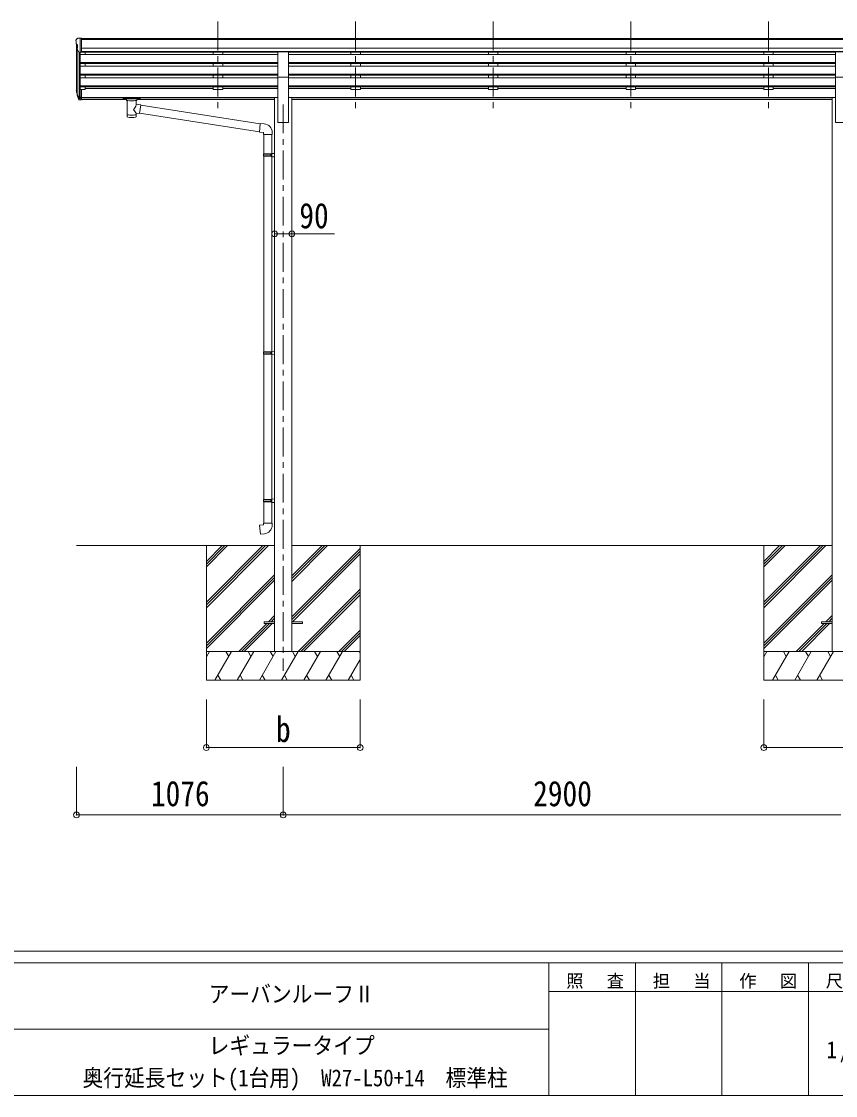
# Model space of a CAD drawing. Units: millimetres at full size, sheet at 1:30; some dimension numbers follow another scale. Extents: x -8432 to 8432, y -5820 to 5820.
# Drawn here: x -42 to 4192, y -5820 to -238 of the extents above; entities that cross this region are included whole.
import ezdxf
from ezdxf.enums import TextEntityAlignment as Align

# ---------------------------------------------------------------- set-up
doc = ezdxf.new("R2010")
doc.units = ezdxf.units.MM
doc.header["$LTSCALE"] = 30
doc.header["$PDMODE"] = 32
doc.header["$PDSIZE"] = 30
doc.linetypes.add('CHAIN1', pattern=[8, 5, -1, 1, -1])
for name, color, linetype, lineweight in [('0-0_0', 7, 'Continuous', 9), ('0-1_本体', 5, 'CHAIN1', 9), ('0-3_ELV2', 4, 'Continuous', 9), ('0-6_OTH_LINE', 6, 'Continuous', 9), ('0-9_OUTLINE', 7, 'Continuous', 9), ('F-0_240', 7, 'Continuous', 9)]:
    doc.layers.add(name, color=color, linetype=linetype, lineweight=lineweight)
doc.styles.add('ＭＳ ゴシック', font='')
doc.styles.get('ＭＳ ゴシック').set_extended_font_data('MS Gothic')

msp = doc.modelspace()

# ---------------------------------------------------------------- linework, layer by layer
at = {"layer": '0-0_0'}
for p, q in [((243.22, -2961.9), (1274.02, -2961.9)), ((919.22, -2961.9), (919.22, -3661.9)), ((919.22, -3256.08), (1213.4, -2961.9)), ((919.22, -3270.22), (1227.54, -2961.9)), ((919.22, -3284.36), (1241.68, -2961.9)), ((919.22, -3072.23), (1029.55, -2961.9)), ((919.22, -3058.09), (1015.41, -2961.9)), ((919.22, -3043.95), (1001.26, -2961.9)), ((1364.42, -2961.9), (4174.02, -2961.9)), ((1364.42, -3147.53), (1550.05, -2961.9)), ((1364.42, -3133.39), (1535.91, -2961.9)), ((1364.42, -3119.25), (1521.76, -2961.9)), ((1364.42, -3331.38), (1719.22, -2976.58)), ((1364.42, -3345.52), (1719.22, -2990.73)), ((1366.68, -3357.4), (1719.22, -3004.87)), ((1719.22, -2961.9), (1719.22, -3661.9)), ((3819.22, -2961.9), (3819.22, -3661.9)), ((3819.22, -3256.08), (4113.4, -2961.9)), ((3819.22, -3270.22), (4127.54, -2961.9)), ((3819.22, -3284.36), (4141.68, -2961.9)), ((3819.22, -3072.23), (3929.55, -2961.9)), ((3819.22, -3058.09), (3915.41, -2961.9)), ((3819.22, -3043.95), (3901.26, -2961.9)), ((919.22, -3468.21), (1274.02, -3113.41)), ((3819.22, -3468.21), (4174.02, -3113.41)), ((919.22, -3482.35), (1274.02, -3127.56)), ((919.22, -3496.5), (1274.02, -3141.7)), ((3819.22, -3482.35), (4174.02, -3127.56)), ((3819.22, -3496.5), (4174.02, -3141.7)), ((1396.03, -3511.9), (1719.22, -3188.71)), ((1410.17, -3511.9), (1719.22, -3202.86)), ((1424.31, -3511.9), (1719.22, -3217)), ((1242.16, -3357.4), (1274.02, -3325.55)), ((1256.3, -3357.4), (1274.02, -3339.69)), ((4142.16, -3357.4), (4174.02, -3325.55)), ((4156.3, -3357.4), (4174.02, -3339.69)), ((1087.66, -3511.9), (1233.16, -3366.4)), ((1101.8, -3511.9), (1247.3, -3366.4)), ((1115.94, -3511.9), (1261.44, -3366.4)), ((1270.44, -3357.4), (1274.02, -3353.83)), ((1608.16, -3511.9), (1719.22, -3400.85)), ((3987.66, -3511.9), (4133.16, -3366.4)), ((4001.8, -3511.9), (4147.3, -3366.4)), ((4015.94, -3511.9), (4161.44, -3366.4)), ((4170.44, -3357.4), (4174.02, -3353.83)), ((1622.3, -3511.9), (1719.22, -3414.99)), ((1636.44, -3511.9), (1719.22, -3429.13)), ((1719.22, -3511.9), (919.22, -3511.9)), ((919.22, -3539.41), (935.1, -3511.9)), ((963.96, -3661.9), (1050.57, -3511.9)), ((1035.57, -3537.88), (1020.57, -3511.9)), ((1079.43, -3661.9), (1166.04, -3511.9)), ((1151.03, -3537.89), (1136.03, -3511.9)), ((1194.9, -3661.9), (1281.51, -3511.9)), ((1266.51, -3537.89), (1251.5, -3511.9)), ((1310.37, -3661.9), (1396.98, -3511.9)), ((1381.98, -3537.88), (1366.97, -3511.9)), ((1425.84, -3661.9), (1512.45, -3511.9)), ((1497.45, -3537.88), (1482.45, -3511.9)), ((1541.31, -3661.9), (1627.92, -3511.9)), ((1597.92, -3511.9), (1612.92, -3537.88)), ((1713.39, -3511.9), (1719.22, -3522)), ((4619.22, -3511.9), (3819.22, -3511.9)), ((3819.22, -3539.41), (3835.1, -3511.9)), ((3863.96, -3661.9), (3950.57, -3511.9)), ((3935.57, -3537.88), (3920.57, -3511.9)), ((3979.43, -3661.9), (4066.04, -3511.9)), ((4051.03, -3537.89), (4036.03, -3511.9)), ((4094.9, -3661.9), (4181.51, -3511.9)), ((4166.51, -3537.89), (4151.5, -3511.9)), ((1656.78, -3661.9), (1719.22, -3553.77)), ((919.22, -3661.9), (1719.22, -3661.9)), ((978.96, -3635.92), (993.96, -3661.9)), ((1094.43, -3635.92), (1109.43, -3661.9)), ((1209.9, -3635.92), (1224.9, -3661.9)), ((1325.37, -3635.92), (1340.37, -3661.9)), ((1440.84, -3635.92), (1455.84, -3661.9)), ((1556.31, -3635.92), (1571.31, -3661.9)), ((1671.78, -3635.92), (1686.78, -3661.9)), ((3819.22, -3661.9), (4619.22, -3661.9)), ((3878.96, -3635.92), (3893.96, -3661.9)), ((3994.43, -3635.92), (4009.43, -3661.9)), ((4109.9, -3635.92), (4124.9, -3661.9))]:
    msp.add_line(p, q, dxfattribs=at)
at = {"layer": '0-1_本体'}
for p, q in [((979.22, -237.5), (979.22, -715.02)), ((1695.22, -237.5), (1695.22, -715.02)), ((2411.22, -237.5), (2411.22, -715.02)), ((3127.22, -237.5), (3127.22, -715.02)), ((3843.22, -237.5), (3843.22, -715.02)), ((1319.22, -668.34), (1319.22, -3611.9))]:
    msp.add_line(p, q, dxfattribs=at)
at = {"layer": '0-3_ELV2'}
for p, q in [((241.22, -334.39), (241.22, -335.02)), ((248.13, -325.59), (244.06, -331.4)), ((251.22, -325.02), (248.88, -325.17)), ((251.22, -325.02), (269.72, -325.02)), ((263.22, -398.01), (263.22, -325.02)), ((269.72, -325.02), (279.72, -325.11)), ((269.72, -397.01), (269.72, -325.02)), ((5258.72, -326.63), (269.72, -326.63)), ((5258.72, -331.84), (269.72, -331.84)), ((279.72, -326.63), (279.72, -325.11)), ((243.22, -355.6), (243.22, -590.26)), ((243.75, -356.21), (249.07, -359.28)), ((255.59, -396.19), (246.59, -380.6)), ((248.19, -383.37), (248.19, -616.97)), ((249.22, -359.54), (249.22, -375.81)), ((5268.72, -375.37), (269.72, -375.37)), ((257.22, -397.53), (257.21, -635.4)), ((263.22, -398.01), (258.01, -397.69)), ((269.72, -397.01), (263.22, -397.01)), ((263.22, -398.01), (263.22, -590.63)), ((1291.72, -408.98), (263.22, -408.98)), ((5268.72, -393.23), (269.72, -393.23)), ((1291.72, -396.47), (269.72, -396.47)), ((288.22, -396.47), (288.22, -408.98)), ((954.22, -396.47), (954.22, -408.98)), ((1004.22, -396.47), (1004.22, -408.88)), ((1291.72, -527.45), (1291.72, -395.65)), ((1291.72, -395.65), (1346.72, -395.65)), ((1346.72, -527.45), (1346.72, -395.65)), ((4191.72, -396.47), (1346.72, -396.47)), ((4191.72, -408.98), (1346.72, -408.98)), ((1670.22, -396.47), (1670.22, -408.98)), ((1720.22, -396.47), (1720.22, -408.88)), ((2386.22, -396.47), (2386.22, -408.98)), ((2436.22, -396.47), (2436.22, -408.88)), ((3102.22, -396.47), (3102.22, -408.98)), ((3152.22, -396.47), (3152.22, -408.88)), ((3818.22, -396.47), (3818.22, -408.98)), ((3868.22, -396.47), (3868.22, -408.88)), ((4191.72, -527.45), (4191.72, -395.65)), ((4191.72, -395.65), (4246.72, -395.65)), ((1291.72, -450.86), (263.22, -450.86)), ((1291.72, -452.36), (263.22, -452.36)), ((1291.72, -456.67), (263.22, -456.67)), ((1291.72, -469.53), (263.22, -469.53)), ((288.22, -456.67), (288.22, -469.53)), ((954.22, -456.67), (954.22, -469.53)), ((1004.22, -456.67), (1004.22, -469.53)), ((4191.72, -450.86), (1346.72, -450.86)), ((4191.72, -452.36), (1346.72, -452.36)), ((4191.72, -456.67), (1346.72, -456.67)), ((4191.72, -469.53), (1346.72, -469.53)), ((1670.22, -456.67), (1670.22, -469.53)), ((1720.22, -456.67), (1720.22, -469.53)), ((2386.22, -456.67), (2386.22, -469.53)), ((2436.22, -456.67), (2436.22, -469.53)), ((3102.22, -456.67), (3102.22, -469.53)), ((3152.22, -456.67), (3152.22, -469.53)), ((3818.22, -456.67), (3818.22, -469.53)), ((3868.22, -456.67), (3868.22, -469.53)), ((1291.72, -511.41), (263.22, -511.41)), ((1291.72, -512.9), (263.22, -512.9)), ((1291.72, -517.22), (263.22, -517.22)), ((1291.72, -530.08), (263.22, -530.08)), ((288.22, -517.22), (288.22, -530.08)), ((954.22, -517.22), (954.22, -529.98)), ((1004.22, -517.22), (1004.22, -530.08)), ((1291.72, -527.45), (1291.72, -761.9)), ((1291.72, -527.45), (1346.72, -527.45)), ((4191.72, -511.41), (1346.72, -511.41)), ((4191.72, -512.9), (1346.72, -512.9)), ((4191.72, -517.22), (1346.72, -517.22)), ((1346.72, -527.45), (1346.72, -761.9)), ((4191.72, -530.08), (1346.72, -530.08)), ((1670.22, -517.22), (1670.22, -529.98)), ((1720.22, -517.22), (1720.22, -530.08)), ((2386.22, -517.22), (2386.22, -529.98)), ((2436.22, -517.22), (2436.22, -530.08)), ((3102.22, -517.22), (3102.22, -529.98)), ((3152.22, -517.22), (3152.22, -530.08)), ((3818.22, -517.22), (3818.22, -529.98)), ((3868.22, -517.22), (3868.22, -530.08)), ((4191.72, -527.45), (4191.72, -761.9)), ((4191.72, -527.45), (4246.72, -527.45)), ((244.31, -604.82), (248.19, -612.77)), ((244.91, -603.44), (248.19, -610.5)), ((1291.72, -571.96), (263.22, -571.96)), ((1291.72, -573.45), (263.22, -573.45)), ((1291.72, -577.77), (263.22, -577.77)), ((263.22, -590.63), (263.22, -645.4)), ((269.72, -590.63), (263.22, -590.63)), ((269.72, -590.63), (269.72, -644.66)), ((288.22, -591.26), (269.72, -591.26)), ((288.22, -577.77), (288.22, -591.26)), ((288.22, -586.32), (954.22, -586.32)), ((954.22, -577.77), (954.22, -591.26)), ((1004.22, -591.26), (954.22, -591.26)), ((1004.22, -577.77), (1004.22, -591.26)), ((1291.72, -586.32), (1004.22, -586.32)), ((4191.72, -571.96), (1346.72, -571.96)), ((4191.72, -573.45), (1346.72, -573.45)), ((4191.72, -577.77), (1346.72, -577.77)), ((1670.22, -586.32), (1346.72, -586.32)), ((1670.22, -577.77), (1670.22, -591.26)), ((1720.22, -591.26), (1670.22, -591.26)), ((1720.22, -577.77), (1720.22, -591.26)), ((2386.22, -586.32), (1720.22, -586.32)), ((2386.22, -577.77), (2386.22, -591.26)), ((2436.22, -591.26), (2386.22, -591.26)), ((2436.22, -577.77), (2436.22, -591.26)), ((3102.22, -586.32), (2436.22, -586.32)), ((3102.22, -577.77), (3102.22, -591.26)), ((3152.22, -591.26), (3102.22, -591.26)), ((3152.22, -577.77), (3152.22, -591.26)), ((3818.22, -586.32), (3152.22, -586.32)), ((3818.22, -577.77), (3818.22, -591.26)), ((3868.22, -591.26), (3818.22, -591.26)), ((3868.22, -577.77), (3868.22, -591.26)), ((4191.72, -586.32), (3868.22, -586.32)), ((246.63, -616.09), (246.96, -620.5)), ((246.96, -620.5), (255.77, -644.04)), ((247.58, -619.93), (255.77, -636.11)), ((256.78, -634.98), (249.03, -619.58)), ((263.22, -635.66), (258.08, -635.66)), ((263.22, -637.47), (258.37, -637.47)), ((263.22, -645.4), (258.37, -645.4)), ((269.72, -630.76), (263.22, -630.76)), ((269.72, -635.64), (263.22, -635.64)), ((269.72, -644.66), (263.22, -644.66)), ((1274.02, -633.33), (269.72, -633.33)), ((1274.02, -634.73), (269.72, -634.73)), ((503.72, -642.42), (269.72, -642.42)), ((1274.02, -642.42), (557.72, -642.42)), ((1274.02, -632.9), (1274.02, -3511.9)), ((1274.02, -632.9), (1291.72, -632.9)), ((1364.42, -632.9), (1346.72, -632.9)), ((1364.42, -632.9), (1364.42, -3511.9)), ((4174.02, -633.33), (1364.42, -633.33)), ((4174.02, -634.73), (1364.42, -634.73)), ((4174.02, -642.42), (1364.42, -642.42)), ((4174.02, -632.9), (4174.02, -3511.91)), ((4174.02, -632.9), (4191.72, -632.9)), ((1291.72, -761.9), (1346.72, -761.9)), ((4191.72, -761.9), (4246.72, -761.9)), ((1219.22, -3357.4), (1219.22, -3366.4)), ((1219.22, -3357.4), (1274.02, -3357.4)), ((1219.22, -3366.4), (1274.02, -3366.4)), ((1364.42, -3357.4), (1419.22, -3357.4)), ((1364.42, -3366.4), (1419.22, -3366.4)), ((1419.22, -3357.4), (1419.22, -3366.4)), ((4119.22, -3357.4), (4119.22, -3366.4)), ((4119.22, -3357.4), (4174.02, -3357.4)), ((4119.22, -3366.4), (4174.02, -3366.4))]:
    msp.add_line(p, q, dxfattribs=at)
for centre, radius, start, end in [((244.22, -334.39), 3, 93, 180), ((248.95, -326.16), 1, 93.5, 145), ((443.22, -335.02), 202, 180, 184.94904), ((248.12, -351.84), 6.18, 185.7035, 224.99897), ((249.19, -379.1), 3, 94.7167, 210), ((248.92, -375.81), 0.3, 274.7167, 0), ((248.92, -359.54), 0.3, 0, 60), ((258.19, -394.69), 3, 210, 266.5), ((272.4, -595.7), 29.53, 186.50806, 197.98144), ((273.8, -593.94), 30.41, 187.1552, 198.19734)]:
    msp.add_arc(centre, radius, start, end, dxfattribs=at)
for centre, major_axis, ratio, start_param, end_param in [((331.87, -596.13), (-89.06, 1.43), 0.57596, 6.1962358, 6.3678173), ((331.08, -589.46), (87.93, 4.42), 0.541684, 3.0659337, 3.2228513), ((247.93, -616.09), (1.3, 0), 0.90356, 1.3700892, 3.347195), ((333.85, -599.9), (-89.07, 0), 0.90356, 0.2056023, 0.2515348), ((333.14, -596.04), (-88.05, 0), 0.90356, 0.2662965, 0.3003836), ((258.37, -634.76), (-3, 0), 0.90356, 0.5235988, 1.5707963), ((258.37, -642.69), (3, 0), 0.90356, 3.6651914, 4.712389), ((258.08, -634.3), (-1.5, 0), 0.90356, 0.5235988, 1.5707963)]:
    msp.add_ellipse(centre, major_axis=major_axis, ratio=ratio, start_param=start_param, end_param=end_param, dxfattribs=at)
at = {"layer": '0-6_OTH_LINE'}
for p, q in [((1274.02, -1341.46), (1364.42, -1341.46)), ((919.22, -4011.9), (919.22, -3761.92)), ((1719.22, -4011.9), (1719.22, -3761.92)), ((3819.22, -4011.9), (3819.22, -3761.92)), ((919.22, -4011.9), (1719.22, -4011.9)), ((3819.22, -4011.9), (4619.22, -4011.9)), ((243.22, -4361.9), (243.22, -4111.9)), ((1319.22, -4361.9), (1319.22, -4111.9)), ((243.22, -4361.9), (1319.22, -4361.9)), ((1319.22, -4361.9), (4219.22, -4361.9))]:
    msp.add_line(p, q, dxfattribs=at)
at = {"layer": '0-6_OTH_LINE', "lineweight": 18}
msp.add_line((1364.42, -1341.46), (1586.36, -1341.46), dxfattribs=at)
at = {"layer": '0-6_OTH_LINE'}
for p in [(1274.02, -1341.46), (1364.42, -1341.46), (919.22, -4011.9), (1719.22, -4011.9), (3819.22, -4011.9), (243.22, -4361.9), (1319.22, -4361.9)]:
    msp.add_point(p, dxfattribs=at)
at = {"layer": '0-9_OUTLINE'}
for p, q in [((487.22, -635.5), (487.22, -641.26)), ((489.22, -634.84), (572.22, -634.84)), ((489.22, -637.02), (572.22, -637.02)), ((489.22, -641.93), (503.72, -641.93)), ((503.72, -647.57), (503.72, -641.02)), ((507.82, -648.49), (507.8, -733.93)), ((578.84, -671.14), (553.61, -667.23)), ((553.62, -667.24), (553.62, -648.49)), ((557.72, -647.57), (557.72, -641.02)), ((557.72, -641.93), (572.22, -641.93)), ((574.22, -635.5), (574.22, -641.26)), ((553.63, -733.93), (553.61, -713.26)), ((553.61, -713.58), (571.81, -716.4)), ((578.84, -671.14), (571.81, -716.4)), ((1196.16, -811.48), (572.08, -714.66)), ((1199.83, -769.54), (578.52, -673.16)), ((1220.83, -769.5), (1199.99, -767.68)), ((1215.91, -825.25), (1261.91, -825.25)), ((1218.02, -825.25), (1218.02, -925.97)), ((1260.02, -825.25), (1260.02, -923.41)), ((1261.91, -825.25), (1261.91, -814.33)), ((1216.02, -927.97), (1217.02, -925.97)), ((1216.02, -927.97), (1260.02, -927.97)), ((1216.02, -927.97), (1216.02, -935.97)), ((1216.02, -935.97), (1260.02, -935.97)), ((1216.02, -935.97), (1217.02, -937.97)), ((1217.02, -925.97), (1260.02, -925.97)), ((1217.02, -937.97), (1260.02, -937.97)), ((1218.02, -937.97), (1218.02, -1954.66)), ((1255.54, -927.97), (1255.11, -925.97)), ((1258.02, -923.47), (1274.02, -923)), ((1258.02, -925.47), (1258.02, -923.47)), ((1258.02, -925.47), (1260.02, -925.47)), ((1258.02, -940.47), (1258.02, -938.47)), ((1258.02, -940.47), (1274.02, -940.94)), ((1260.02, -940.53), (1260.02, -1952.1)), ((1274.02, -923), (1274.02, -940.94)), ((1258.02, -1952.16), (1274.02, -1951.69)), ((1258.02, -1954.16), (1258.02, -1952.16)), ((1274.02, -1951.69), (1274.02, -1969.63)), ((1216.02, -1956.66), (1217.02, -1954.66)), ((1216.02, -1956.66), (1260.02, -1956.66)), ((1216.02, -1956.66), (1216.02, -1964.66)), ((1216.02, -1964.66), (1260.02, -1964.66)), ((1216.02, -1964.66), (1217.02, -1966.66)), ((1217.02, -1954.66), (1260.02, -1954.66)), ((1217.02, -1966.66), (1260.02, -1966.66)), ((1218.02, -1966.66), (1218.02, -2722.35)), ((1255.54, -1956.66), (1255.11, -1954.66)), ((1258.02, -1954.16), (1260.02, -1954.16)), ((1258.02, -1969.16), (1258.02, -1967.16)), ((1258.02, -1969.16), (1274.02, -1969.63)), ((1260.02, -1969.22), (1260.02, -2719.79)), ((1216.02, -2724.35), (1217.02, -2722.35)), ((1216.02, -2724.35), (1260.02, -2724.35)), ((1216.02, -2724.35), (1216.02, -2732.35)), ((1216.02, -2732.35), (1260.02, -2732.35)), ((1216.02, -2732.35), (1217.02, -2734.35)), ((1217.02, -2722.35), (1260.02, -2722.35)), ((1217.02, -2734.35), (1260.02, -2734.35)), ((1218.02, -2734.35), (1218.02, -2844.35)), ((1255.54, -2724.35), (1255.11, -2722.35)), ((1258.02, -2719.85), (1274.02, -2719.38)), ((1258.02, -2721.85), (1258.02, -2719.85)), ((1258.02, -2721.85), (1260.02, -2721.85)), ((1258.02, -2736.85), (1258.02, -2734.85)), ((1274.02, -2719.38), (1274.02, -2737.32)), ((1258.02, -2736.85), (1274.02, -2737.32)), ((1260.02, -2736.91), (1260.02, -2844.35)), ((1216.02, -2844.35), (1262.02, -2844.35)), ((1216.02, -2854.35), (1216.02, -2844.35)), ((1262.02, -2844.35), (1262.02, -2855.26))]:
    msp.add_line(p, q, dxfattribs=at)
for points in [[(487.22, -635.5), (487.26, -635.31), (487.34, -635.17), (487.44, -635.08), (487.54, -635.02), (487.66, -634.97), (487.95, -634.91), (488.44, -634.86), (488.98, -634.84), (489.22, -634.84)], [(487.22, -641.26), (487.26, -641.46), (487.34, -641.6), (487.44, -641.69), (487.54, -641.75), (487.66, -641.8), (487.95, -641.86), (488.44, -641.9), (488.98, -641.92), (489.22, -641.93)], [(572.22, -634.84), (572.57, -634.84), (573.1, -634.87), (573.55, -634.92), (573.85, -635), (574.02, -635.1), (574.14, -635.24), (574.21, -635.42), (574.22, -635.5)], [(572.22, -641.93), (572.57, -641.92), (573.1, -641.9), (573.55, -641.85), (573.85, -641.77), (574.02, -641.67), (574.14, -641.53), (574.21, -641.35), (574.22, -641.26)], [(1199.99, -767.68), (1195.98, -813.51), (1215.91, -815.25), (1215.91, -825.25)], [(1255.54, -927.97), (1255.54, -935.97), (1255.11, -937.97)], [(1258.02, -938.47), (1260.02, -938.47), (1260.02, -925.47)], [(1255.54, -1956.66), (1255.54, -1964.66), (1255.11, -1966.66)], [(1258.02, -1967.16), (1260.02, -1967.16), (1260.02, -1954.16)], [(1255.54, -2724.35), (1255.54, -2732.35), (1255.11, -2734.35)], [(1258.02, -2734.85), (1260.02, -2734.85), (1260.02, -2721.85)], [(1220.94, -2900.09), (1200.1, -2901.91), (1196.09, -2856.09), (1216.02, -2854.35)]]:
    msp.add_lwpolyline(points, dxfattribs=at)
for centre, start, end in [((1216.91, -814.33), 0, 85), ((1217.02, -2855.26), 275, 0)]:
    msp.add_arc(centre, 45, start, end, dxfattribs=at)
for centre, major_axis, ratio, start_param, end_param in [((489.22, -637.24), (2, 0), 0.109601, 3.1415927, 4.712389), ((530.72, -647.49), (27.06, 0), 0.069685, 3.1415927, 6.2831853), ((530.72, -641.02), (27, 0), 0.070066, 6.2831853, 9.424778), ((530.71, -693.77), (-22.81, -26.62), 0.234429, 1.6855472, 3.1268519), ((541.72, -645.01), (16, 0), 0.361356, 6.2636979, 6.2831853), ((572.22, -637.24), (2, 0), 0.109601, 4.712389, 6.2831853), ((530.72, -721.49), (22.91, 0), 0.122865, 3.1415927, 6.2831853), ((533.27, -691.12), (20.32, -22.25), 0.045535, 0.0389954, 1.3075346), ((530.72, -733.93), (22.92, 0), 0.101955, 3.1415499, 6.2833984)]:
    msp.add_ellipse(centre, major_axis=major_axis, ratio=ratio, start_param=start_param, end_param=end_param, dxfattribs=at)
at = {"layer": 'F-0_240', "color": 5}
for p, q in [((-8432.06, -5070), (8007.94, -5070)), ((-8432.06, -5130), (5341.19, -5130)), ((2701.18, -5130), (2701.18, -5820)), ((3151.18, -5130), (3151.18, -5820)), ((3601.18, -5130), (3601.18, -5820)), ((4051.18, -5130), (4051.18, -5820)), ((2701.18, -5280), (4501.18, -5280)), ((-3448.82, -5475), (2701.18, -5475)), ((-8432.06, -5820), (8007.94, -5820))]:
    msp.add_line(p, q, dxfattribs=at)

# ---------------------------------------------------------------- texts
at = {"layer": '0-6_OTH_LINE', "color": 7, "style": 'ＭＳ ゴシック', "width": 0.85}
for s, p in [('90', (1402.92, -1352.03)), ('b', (1281.72, -4021.9)), ('1076', (631.22, -4355.9)), ('2900', (2619.22, -4355.9))]:
    msp.add_text(s, height=132, dxfattribs=at).set_placement(p, align=Align.BOTTOM_LEFT)
at = {"layer": 'F-0_240', "style": 'ＭＳ ゴシック', "width": 0.9}
for s, p in [('アーバンルーフⅡ', (931.18, -5362.5)), ('レギュラータイプ', (931.18, -5630.88)), ('奥行延長セット(1台用)\u3000W27-L50+14\u3000標準柱', (274.93, -5798.5))]:
    msp.add_text(s, height=87.98, dxfattribs=at).set_placement(p, align=Align.BOTTOM_LEFT)
at = {"layer": 'F-0_240', "attachment_point": 7, "style": 'ＭＳ ゴシック'}
for s, insert, char_height in [('\\T1.17;照\u3000査', (2791.19, -5265), 65.98), ('\\T1.17;担\u3000当', (3241.19, -5265), 65.98), ('\\T1.17;作\u3000図', (3691.18, -5265), 65.98), ('\\T1.17;尺\u3000度', (4141.19, -5265), 65.98), ('\\T1.28;\\W0.9;1/30', (4144.93, -5647.5), 87.98)]:
    msp.add_mtext(s, dxfattribs=dict(at, insert=insert, char_height=char_height))

doc.saveas('drawing.dxf')
